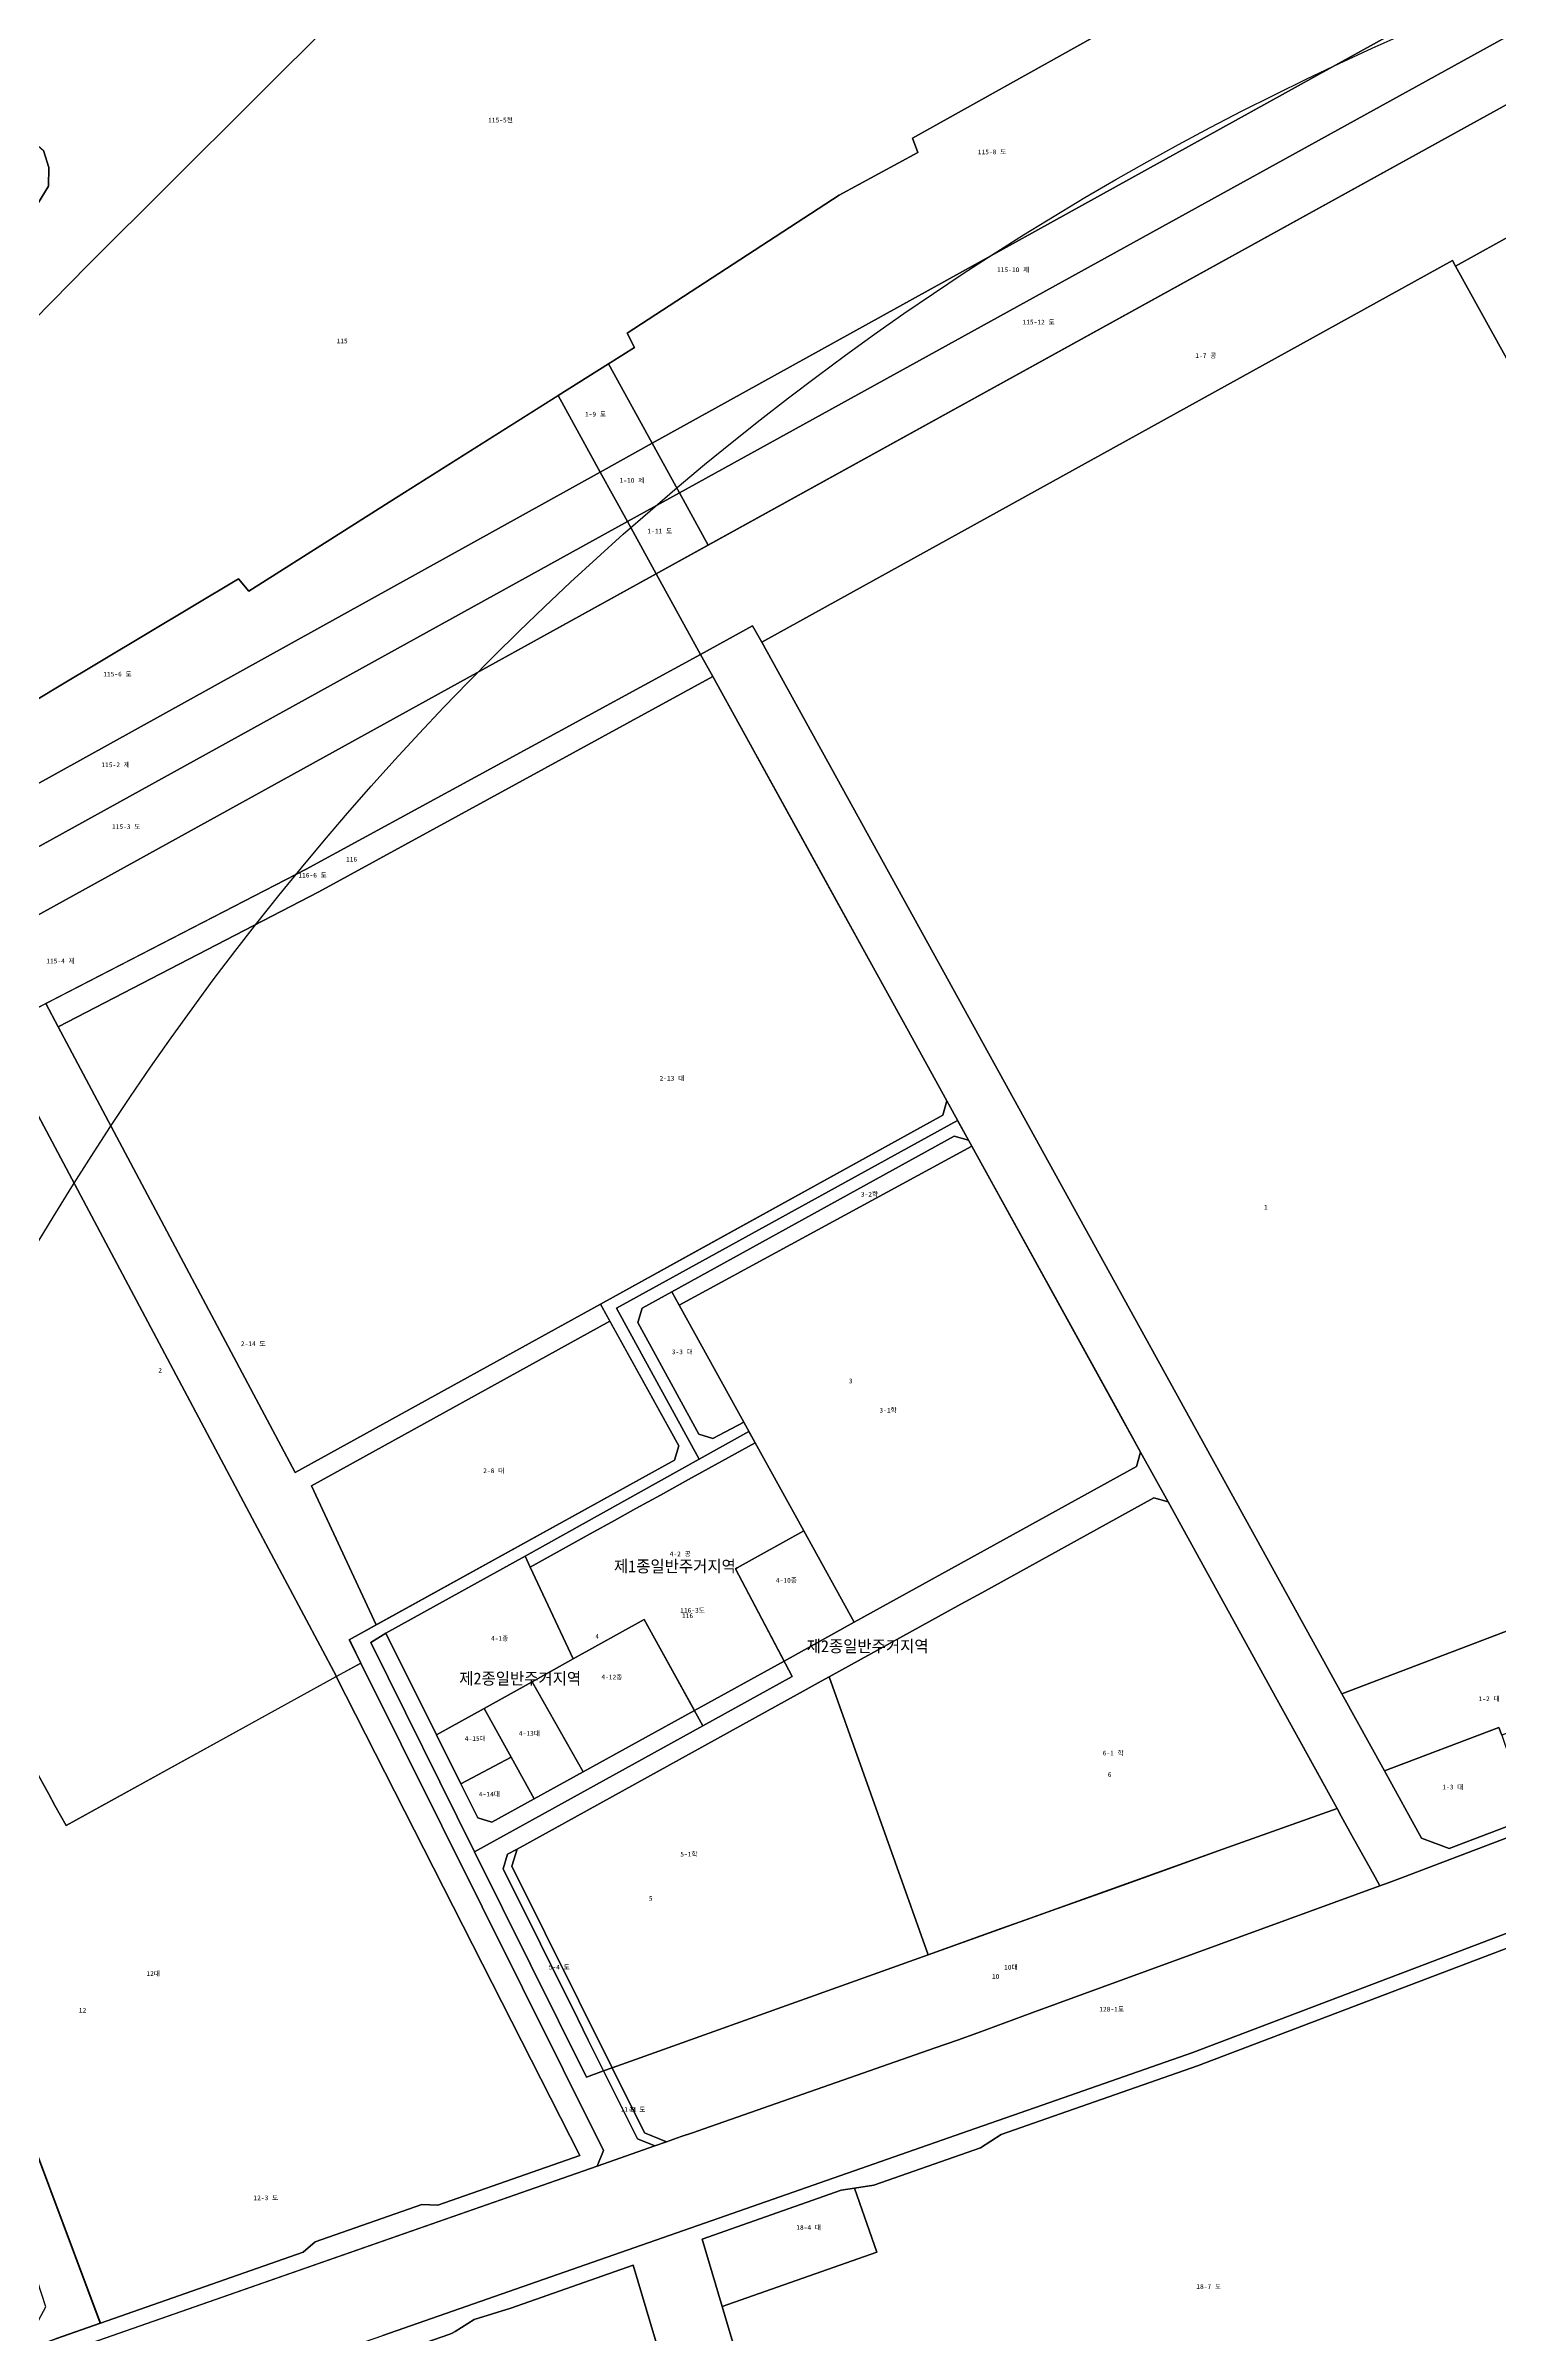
# Model space of a CAD drawing. Header units: metres. Extents: x 198218 to 208474, y 536547 to 547345.
# Drawn here: x 199367 to 199856, y 544816 to 545586 of the extents above; entities that cross this region are included whole.
import ezdxf
from ezdxf.enums import TextEntityAlignment as Align

# ---------------------------------------------------------------- set-up
doc = ezdxf.new("R2010")
doc.units = ezdxf.units.M
for name, color, linetype in [('CENTER_RADIUS', 1, 'Continuous'), ('PARCEL_BONBUN', 7, 'Continuous'), ('PARCEL_BUBUN', 8, 'Continuous'), ('PARCEL_LABEL', 3, 'Continuous'), ('ZONING', 5, 'Continuous'), ('ZONING_LABEL', 6, 'Continuous')]:
    doc.layers.add(name, color=color, linetype=linetype)

msp = doc.modelspace()

# ---------------------------------------------------------------- linework, layer by layer
at = {"layer": 'CENTER_RADIUS'}
msp.add_circle((200224.7, 544673.01), 1000, dxfattribs=at)
at = {"layer": 'PARCEL_BONBUN'}
for points in [[(199881, 545578.22), (199589.84, 545417.59), (199580.2, 545435.12), (199570.99, 545451.83), (199556.3, 545478.51), (199539.4, 545467.85), (199553.54, 545442.16), (199562.72, 545425.47), (199572.36, 545407.95), (199587.28, 545380.83), (199454.65, 545308.61), (199320.08, 545239.21)], [(199867.29, 544986.21), (199823.34, 544969.53), (199818.86, 544967.83), (199815.76, 544966.65), (199814.16, 544969.56), (199806.39, 544983.64), (199802.79, 544990.16), (199801.39, 544992.7), (199781.22, 545029.26), (199776.94, 545037.01), (199744.51, 545095.8), (199735.29, 545112.51), (199677.39, 545217.45), (199670.11, 545230.65), (199656.62, 545255.09), (199634.36, 545295.45), (199591.37, 545373.36), (199587.28, 545380.83), (199572.36, 545407.94), (199562.72, 545425.47), (199553.54, 545442.16), (199539.4, 545467.85), (199556.29, 545478.51), (199570.98, 545451.83), (199580.19, 545435.12), (199589.84, 545417.59), (199881, 545578.22)], [(199349.25, 545254.26), (199367.03, 545263.42), (199371.21, 545255.57), (199458.86, 545300.94), (199591.37, 545373.36), (199620.62, 545320.35), (199640.03, 545285.16), (199656.62, 545255.09), (199670.11, 545230.65), (199668.72, 545225.84), (199585.23, 545179.78), (199571.66, 545172.29), (199553.61, 545162.34), (199556.8, 545156.55), (199579.92, 545114.65), (199578.53, 545109.84), (199478.17, 545054.47), (199469.1, 545049.47), (199473.02, 545041.6), (199464.76, 545037.04), (199373.83, 544986.95), (199370.11, 544993.69), (199367.91, 544997.68), (199363.3, 545006.05)], [(199945.03, 544642.58), (199806.35, 544573.96), (199799.68, 544570.01), (199794.32, 544589.36), (199735.49, 544758.27), (199728.15, 544755.7), (199627.27, 544720.21), (199629.01, 544715.89), (199638.09, 544719.08), (199638.09, 544719.08), (199625.75, 544714.74), (199545.3, 544686.43), (199530.32, 544681.16), (199517.45, 544676.63), (199473.25, 544805.63), (199470.98, 544812.19), (199471, 544812.19), (199480.44, 544815.49), (199567.41, 544845.88), (199595.61, 544855.73), (199677.34, 544884.29), (199702.18, 544892.97), (199752.8, 544910.66), (200062.77, 545028.34)], [(200062.77, 545028.34), (199752.8, 544910.66), (199702.18, 544892.97), (199677.34, 544884.29), (199595.61, 544855.73), (199567.41, 544845.88), (199480.44, 544815.49)], [(199373.14, 544809.77), (199552.49, 544872.44), (199571.91, 544879.23), (199575.8, 544880.59), (199580.78, 544882.33), (199584.57, 544883.66), (199588.33, 544884.97), (199666.16, 544912.16), (199673.72, 544914.8), (199680.5, 544917.28), (199698.75, 544923.94), (199815.76, 544966.65), (199818.86, 544967.83), (199823.34, 544969.53), (199867.29, 544986.21)]]:
    msp.add_lwpolyline(points, dxfattribs=at)
for points in [[(199458.86, 545300.94), (199371.21, 545255.57), (199367.03, 545263.42), (199454.65, 545308.61), (199587.28, 545380.83), (199591.37, 545373.36), (199458.86, 545300.94)], [(199586.65, 545118.53), (199591.45, 545117.1), (199601.78, 545122.66), (199605.64, 545115.66), (199583.24, 545103.3), (199573.75, 545098.06), (199565.54, 545093.53), (199558.31, 545089.54), (199550.12, 545085.02), (199529.97, 545073.9), (199528.26, 545077.53), (199481.4, 545051.68), (199498.41, 545017.49), (199506.65, 545000.94), (199512.34, 544989.5), (199517.02, 544988.04), (199531.33, 544995.93), (199547.73, 545004.98), (199585.19, 545025.65), (199615.35, 545042.29), (199638.94, 545055.31), (199733.9, 545107.7), (199735.29, 545112.51), (199744.51, 545095.8), (199739.7, 545097.19), (199681.84, 545065.27), (199674.77, 545061.37), (199630.57, 545036.99), (199627.89, 545035.51), (199620.82, 545031.61), (199525.54, 544979.04), (199522.37, 544977.29), (199520.85, 544972.41), (199545.93, 544921.97), (199549.51, 544914.78), (199554.66, 544904.45), (199566.01, 544881.63), (199571.91, 544879.23), (199552.49, 544872.44), (199554.59, 544877.63), (199473.02, 545041.6), (199472.67, 545042.3), (199469.1, 545049.47), (199578.53, 545109.84), (199579.92, 545114.65), (199553.61, 545162.34), (199668.72, 545225.84), (199670.11, 545230.65), (199677.39, 545217.45), (199672.58, 545218.84), (199577.62, 545166.45), (199567.58, 545160.91), (199566.17, 545156.09), (199586.65, 545118.53)], [(199621.99, 545086.03), (199605.64, 545115.66), (199601.78, 545122.66), (199591.45, 545117.1), (199586.65, 545118.53), (199566.17, 545156.09), (199567.58, 545160.91), (199577.62, 545166.45), (199672.58, 545218.84), (199677.39, 545217.45), (199678.48, 545215.47), (199727.27, 545127.05), (199735.29, 545112.51), (199733.9, 545107.7), (199638.94, 545055.31), (199621.99, 545086.03)], [(199498.41, 545017.49), (199481.4, 545051.68), (199528.26, 545077.53), (199529.97, 545073.9), (199550.12, 545085.02), (199558.31, 545089.54), (199565.54, 545093.53), (199573.75, 545098.06), (199583.24, 545103.3), (199605.64, 545115.66), (199621.99, 545086.03), (199638.94, 545055.31), (199615.35, 545042.29), (199585.19, 545025.65), (199547.73, 545004.98), (199531.33, 544995.93), (199517.02, 544988.04), (199512.34, 544989.5), (199506.65, 545000.94), (199498.41, 545017.49)], [(199723.44, 544964.82), (199714.57, 544961.65), (199705.76, 544958.5), (199697.04, 544955.38), (199688.4, 544952.29), (199663.8, 544943.49), (199630.57, 545036.99), (199674.77, 545061.37), (199681.84, 545065.27), (199739.7, 545097.19), (199744.51, 545095.8), (199776.94, 545037.01), (199781.22, 545029.26), (199794.11, 545005.89), (199801.39, 544992.7), (199762.97, 544978.96), (199743.45, 544971.97), (199723.44, 544964.82)], [(199320.78, 544983.64), (199323.31, 544984.98), (199327.87, 544987.4), (199349.75, 544998.91), (199363.3, 545006.05), (199367.91, 544997.68), (199370.11, 544993.69), (199373.83, 544986.95), (199464.74, 545037.04), (199473.02, 545041.6), (199554.59, 544877.63), (199552.49, 544872.44), (199373.15, 544809.77), (199357.54, 544804.32), (199356.97, 544806.39), (199358.92, 544810.04), (199367, 544825.1), (199362.83, 544838.2), (199363.13, 544851.65), (199342.93, 544905.5), (199341.52, 544929.14), (199339.17, 544939.78), (199320.78, 544983.64)], [(199522.37, 544977.29), (199525.54, 544979.04), (199620.82, 545031.61), (199627.89, 545035.51), (199630.57, 545036.99), (199663.8, 544943.49), (199574.79, 544911.65), (199557.51, 544905.47), (199554.66, 544904.45), (199549.51, 544914.78), (199545.93, 544921.97), (199520.85, 544972.41), (199522.37, 544977.29)], [(199673.72, 544914.8), (199666.16, 544912.16), (199588.33, 544884.97), (199584.58, 544883.66), (199580.78, 544882.33), (199575.8, 544880.59), (199568.39, 544883.6), (199557.51, 544905.47), (199574.79, 544911.65), (199663.8, 544943.49), (199688.4, 544952.29), (199697.04, 544955.38), (199705.76, 544958.5), (199714.57, 544961.65), (199723.44, 544964.82), (199743.45, 544971.97), (199762.97, 544978.96), (199801.39, 544992.7), (199802.79, 544990.16), (199806.39, 544983.64), (199814.16, 544969.56), (199815.76, 544966.65), (199698.75, 544923.94), (199680.5, 544917.28), (199673.72, 544914.8)], [(199557.51, 544905.47), (199568.39, 544883.6), (199575.8, 544880.59), (199571.91, 544879.23), (199566.01, 544881.63), (199554.66, 544904.45), (199557.51, 544905.47)]]:
    msp.add_lwpolyline(points, close=True, dxfattribs=at)
at = {"layer": 'PARCEL_BUBUN'}
for points in [[(199562.6, 545488.88), (199633.94, 545535.3), (199660.31, 545549.67), (199658.51, 545554.39), (199841.87, 545656.81), (199863.41, 545670.26), (199881.72, 545623.91), (199866.29, 545615.36), (199570.99, 545451.83), (199556.3, 545478.52), (199565.1, 545484.07), (199562.6, 545488.88)], [(199570.99, 545451.83), (199866.29, 545615.36), (199873.57, 545596.98), (199580.2, 545435.12), (199570.99, 545451.83)], [(199580.2, 545435.12), (199873.57, 545596.98), (199881, 545578.22), (199589.84, 545417.59), (199580.2, 545435.12)], [(199572.36, 545407.94), (199589.84, 545417.59), (199881, 545578.22), (199892.58, 545548.97), (199876.96, 545540.37), (199869.74, 545536.39), (199870.67, 545535.95), (199874.09, 545533.86), (199877.6, 545531.55), (199841.22, 545511.44), (199840.19, 545513.3), (199607.84, 545384.89), (199604.78, 545390.47), (199587.28, 545380.83), (199572.36, 545407.94)], [(199313.97, 545535.17), (199348.78, 545554.87), (199357.2, 545556.35), (199360.98, 545554.91), (199366.27, 545550.26), (199368.09, 545544.63), (199367.96, 545538.32), (199364.6, 545532.78), (199305.76, 545473.07), (199303.82, 545471.22), (199298.61, 545465.7), (199287.07, 545456.88), (199282.09, 545454.43), (199304.37, 545513), (199313.97, 545535.17)], [(199841.22, 545511.44), (199877.6, 545531.55), (199879.25, 545530.46), (199881.35, 545529), (199883.59, 545527.18), (199885.65, 545525.33), (199887.11, 545523.88), (199888.51, 545522.22), (199889.96, 545520.29), (199891.14, 545518.34), (199892.72, 545515.02), (199894.68, 545510.83), (199904.44, 545487.07), (199905.4, 545485.03), (199915.14, 545459.86), (199918.69, 545450.79), (199885, 545432.24), (199841.22, 545511.44)], [(199607.84, 545384.89), (199840.19, 545513.3), (199841.22, 545511.44), (199885, 545432.24), (199918.69, 545450.79), (199926.65, 545430.44), (199934.3, 545410.97), (199950.66, 545368.22), (200008.24, 545207.5), (200037.53, 545126.23), (200049.55, 545095.35), (200056.05, 545079.79), (200048.03, 545058.56), (200030.11, 545051.76), (200011.46, 545100.9), (199880.35, 545051.13), (199877.2, 545059.45), (199802.95, 545031.27), (199607.84, 545384.89)], [(199539.4, 545467.85), (199556.29, 545478.51), (199570.98, 545451.83), (199553.54, 545442.16), (199539.4, 545467.85)], [(199300.46, 545329.09), (199311.45, 545336.49), (199333.41, 545347.19), (199370.42, 545369.49), (199431.87, 545406.2), (199435.28, 545402.15), (199482.56, 545431.99), (199539.4, 545467.86), (199553.54, 545442.16), (199319.22, 545312.39), (199315.35, 545316.44), (199300.46, 545329.09)], [(199553.54, 545442.16), (199570.98, 545451.83), (199580.19, 545435.12), (199562.72, 545425.47), (199553.54, 545442.16)], [(199319.22, 545312.39), (199553.54, 545442.16), (199562.72, 545425.47), (199331.71, 545298.01), (199323.81, 545307.51), (199323.34, 545308.07), (199319.22, 545312.39)], [(199562.72, 545425.47), (199580.19, 545435.12), (199589.84, 545417.59), (199572.36, 545407.94), (199562.72, 545425.47)], [(199331.71, 545298.01), (199562.72, 545425.47), (199572.36, 545407.95), (199341.5, 545280.57), (199342.58, 545284.95), (199336.23, 545292.58), (199333.73, 545295.59), (199331.71, 545298.01)], [(199341.5, 545280.57), (199572.36, 545407.95), (199587.28, 545380.83), (199454.65, 545308.61), (199320.08, 545239.21), (199314.74, 545230.73), (199308.74, 545227.43), (199308.86, 545229.36), (199314.33, 545239.17), (199327.98, 545248.33), (199337.33, 545269.23), (199338.92, 545272.77), (199339.13, 545273.42), (199341.5, 545280.57)], [(199367.03, 545263.42), (199454.65, 545308.61), (199587.28, 545380.83), (199591.37, 545373.36), (199458.86, 545300.94), (199371.21, 545255.57), (199367.03, 545263.42)], [(199670.11, 545230.65), (199668.72, 545225.84), (199585.23, 545179.78), (199571.66, 545172.29), (199553.61, 545162.34), (199450.9, 545105.67), (199371.21, 545255.57), (199458.86, 545300.94), (199591.37, 545373.36), (199620.62, 545320.35), (199640.03, 545285.16), (199656.62, 545255.09), (199670.11, 545230.65)], [(199349.25, 545254.26), (199367.03, 545263.42), (199371.2, 545255.6), (199371.21, 545255.57), (199371.21, 545255.57), (199450.9, 545105.67), (199553.61, 545162.34), (199556.8, 545156.55), (199456.37, 545101.16), (199478.17, 545054.47), (199469.1, 545049.47), (199469.59, 545048.49), (199473.02, 545041.6), (199464.76, 545037.04), (199437.31, 545088.65), (199349.25, 545254.26)], [(199677.39, 545217.45), (199672.58, 545218.84), (199577.62, 545166.45), (199567.58, 545160.91), (199566.17, 545156.09), (199586.65, 545118.53), (199591.45, 545117.1), (199601.78, 545122.66), (199605.64, 545115.66), (199583.24, 545103.3), (199573.75, 545098.06), (199565.54, 545093.53), (199558.31, 545089.54), (199550.12, 545085.02), (199529.97, 545073.9), (199528.26, 545077.53), (199481.4, 545051.68), (199498.41, 545017.49), (199506.65, 545000.94), (199512.34, 544989.5), (199517.02, 544988.04), (199531.33, 544995.93), (199547.73, 545004.98), (199585.19, 545025.65), (199615.35, 545042.29), (199638.94, 545055.31), (199733.9, 545107.7), (199735.29, 545112.51), (199744.51, 545095.8), (199739.7, 545097.19), (199681.84, 545065.27), (199674.77, 545061.37), (199630.57, 545036.99), (199627.89, 545035.51), (199620.82, 545031.61), (199525.54, 544979.04), (199522.37, 544977.29), (199520.85, 544972.41), (199545.93, 544921.97), (199549.51, 544914.78), (199554.66, 544904.45), (199566.01, 544881.63), (199571.91, 544879.23), (199552.49, 544872.44), (199554.59, 544877.63), (199473.02, 545041.6), (199472.67, 545042.3), (199469.1, 545049.47), (199578.53, 545109.84), (199579.92, 545114.65), (199553.61, 545162.34), (199668.72, 545225.84), (199670.11, 545230.65), (199677.39, 545217.45)], [(199678.48, 545215.47), (199580.06, 545162.02), (199577.62, 545166.45), (199672.58, 545218.84), (199677.39, 545217.45), (199678.48, 545215.47)], [(199580.06, 545162.02), (199678.48, 545215.47), (199727.27, 545127.05), (199735.29, 545112.51), (199733.9, 545107.7), (199638.94, 545055.31), (199621.99, 545086.03), (199605.64, 545115.66), (199601.78, 545122.66), (199580.06, 545162.02)], [(199577.62, 545166.45), (199580.06, 545162.02), (199601.78, 545122.66), (199591.45, 545117.1), (199586.65, 545118.53), (199566.17, 545156.09), (199567.58, 545160.91), (199577.62, 545166.45)], [(199456.37, 545101.16), (199556.8, 545156.55), (199579.92, 545114.65), (199578.53, 545109.84), (199478.17, 545054.47), (199456.37, 545101.16)], [(199605.64, 545115.66), (199621.99, 545086.03), (199599.61, 545073.62), (199599, 545073.28), (199615.35, 545042.29), (199585.19, 545025.65), (199568.27, 545056.23), (199544.46, 545043.02), (199529.97, 545073.9), (199550.12, 545085.02), (199558.31, 545089.54), (199565.54, 545093.53), (199573.75, 545098.06), (199583.24, 545103.3), (199605.64, 545115.66)], [(199744.51, 545095.8), (199776.94, 545037.01), (199781.22, 545029.26), (199794.11, 545005.89), (199801.39, 544992.7), (199762.97, 544978.96), (199743.45, 544971.97), (199723.44, 544964.82), (199714.57, 544961.65), (199705.76, 544958.5), (199697.04, 544955.38), (199688.4, 544952.29), (199663.8, 544943.49), (199630.57, 545036.99), (199674.77, 545061.37), (199681.84, 545065.27), (199739.7, 545097.19), (199744.51, 545095.8)], [(199621.99, 545086.03), (199638.94, 545055.31), (199615.35, 545042.29), (199599, 545073.28), (199599.61, 545073.62), (199621.99, 545086.03)], [(199529.97, 545073.9), (199544.46, 545043.02), (199530.57, 545035.32), (199514.44, 545026.37), (199498.41, 545017.49), (199481.4, 545051.68), (199528.26, 545077.53), (199529.97, 545073.9)], [(199802.95, 545031.27), (199877.2, 545059.45), (199880.35, 545051.13), (199887.78, 545031.56), (199871.68, 545025.45), (199872.49, 545023.28), (199856.74, 545017.3), (199855.83, 545019.96), (199817.27, 545005.32), (199802.95, 545031.27)], [(199568.27, 545056.23), (199585.19, 545025.65), (199547.73, 545004.98), (199530.57, 545035.32), (199544.46, 545043.02), (199568.27, 545056.23)], [(199323.31, 544984.98), (199327.87, 544987.4), (199349.75, 544998.91), (199363.3, 545006.05), (199367.91, 544997.68), (199370.11, 544993.69), (199373.83, 544986.95), (199464.74, 545037.04), (199546.66, 544875.95), (199498.85, 544859.24), (199493.49, 544859.48), (199457.68, 544846.96), (199453.62, 544843.43), (199385.37, 544819.57), (199350.52, 544912.44), (199323.31, 544984.98)], [(199358.92, 544810.04), (199370.4, 544814.33), (199385.37, 544819.57), (199453.62, 544843.43), (199457.68, 544846.96), (199493.49, 544859.48), (199498.85, 544859.24), (199546.66, 544875.95), (199464.74, 545037.04), (199473.02, 545041.6), (199554.59, 544877.63), (199552.49, 544872.44), (199373.15, 544809.77), (199357.54, 544804.32), (199356.97, 544806.39), (199358.92, 544810.04)], [(199530.57, 545035.32), (199547.73, 545004.98), (199531.33, 544995.93), (199523.57, 545009.92), (199514.44, 545026.37), (199530.57, 545035.32)], [(199525.54, 544979.04), (199620.82, 545031.61), (199627.89, 545035.51), (199630.57, 545036.99), (199663.8, 544943.49), (199574.79, 544911.65), (199557.51, 544905.47), (199523.75, 544973.31), (199525.54, 544979.04)], [(199514.44, 545026.37), (199523.57, 545009.92), (199506.65, 545000.94), (199498.41, 545017.49), (199514.44, 545026.37)], [(199817.27, 545005.32), (199855.83, 545019.96), (199856.74, 545017.3), (199866.16, 544989.53), (199839.13, 544979.27), (199829.74, 544982.72), (199817.27, 545005.32)], [(199506.65, 545000.94), (199523.57, 545009.92), (199531.33, 544995.93), (199517.02, 544988.04), (199512.34, 544989.5), (199506.65, 545000.94)], [(199801.39, 544992.7), (199802.79, 544990.16), (199806.39, 544983.64), (199814.16, 544969.56), (199815.76, 544966.65), (199698.75, 544923.94), (199680.5, 544917.28), (199673.72, 544914.8), (199666.16, 544912.16), (199588.33, 544884.97), (199584.58, 544883.66), (199580.78, 544882.33), (199575.8, 544880.59), (199568.39, 544883.6), (199557.51, 544905.47), (199574.79, 544911.65), (199663.8, 544943.49), (199688.4, 544952.29), (199697.04, 544955.38), (199705.76, 544958.5), (199714.57, 544961.65), (199723.44, 544964.82), (199743.45, 544971.97), (199762.97, 544978.96), (199801.39, 544992.7)], [(199358.92, 544810.04), (199367, 544825.1), (199362.83, 544838.2), (199363.13, 544851.65), (199342.93, 544905.5), (199341.52, 544929.14), (199339.17, 544939.78), (199320.78, 544983.64), (199323.31, 544984.98), (199350.52, 544912.44), (199385.37, 544819.57), (199370.4, 544814.33), (199358.92, 544810.04)], [(199557.51, 544905.47), (199554.66, 544904.45), (199549.51, 544914.78), (199545.93, 544921.97), (199520.85, 544972.41), (199522.37, 544977.29), (199525.54, 544979.04), (199523.75, 544973.31), (199557.51, 544905.47)], [(199557.51, 544905.47), (199568.39, 544883.6), (199575.8, 544880.59), (199571.91, 544879.23), (199566.01, 544881.63), (199554.66, 544904.45), (199557.51, 544905.47)], [(199639.05, 544865), (199646.58, 544843.43), (199594.55, 544825.18), (199587.83, 544847.9), (199634.57, 544864.28), (199639.05, 544865)]]:
    msp.add_lwpolyline(points, close=True, dxfattribs=at)
for points in [[(199841.87, 545656.81), (199658.51, 545554.39), (199660.31, 545549.67), (199633.94, 545535.3), (199562.6, 545488.88), (199565.1, 545484.07), (199482.56, 545431.99), (199435.28, 545402.15), (199431.87, 545406.2), (199370.42, 545369.49), (199333.41, 545347.19), (199311.45, 545336.49), (199300.46, 545329.09), (199291.74, 545336.49), (199283.39, 545343.58), (199275.52, 545367.23), (199275.72, 545398.64), (199284.43, 545410.88), (199296.6, 545425.45), (199301.99, 545431.24), (199381.28, 545511.81), (199464.77, 545595.04)], [(199464.77, 545595.04), (199381.28, 545511.81), (199301.99, 545431.24)], [(199364.6, 545532.78), (199367.96, 545538.32), (199368.09, 545544.63), (199366.27, 545550.26)], [(199867.29, 544986.21), (199823.34, 544969.53), (199818.86, 544967.83), (199815.76, 544966.65), (199814.16, 544969.56), (199806.39, 544983.64), (199802.79, 544990.16), (199801.39, 544992.7), (199781.22, 545029.26), (199776.94, 545037.01), (199744.51, 545095.8), (199735.29, 545112.51), (199677.39, 545217.45), (199670.11, 545230.65), (199656.62, 545255.09), (199634.36, 545295.45), (199591.37, 545373.36), (199587.28, 545380.83), (199587.28, 545380.83), (199604.78, 545390.47), (199607.84, 545384.89), (199802.95, 545031.27), (199817.27, 545005.32), (199829.74, 544982.72), (199839.13, 544979.27), (199866.16, 544989.53)], [(199349.25, 545254.26), (199437.31, 545088.65), (199464.76, 545037.04), (199373.83, 544986.95), (199370.11, 544993.69), (199367.91, 544997.68), (199363.3, 545006.05)], [(199480.44, 544815.49), (199567.41, 544845.88), (199595.61, 544855.73), (199677.34, 544884.29), (199702.18, 544892.97), (199752.8, 544910.66), (200062.77, 545028.34)], [(200062.77, 545028.34), (199752.8, 544910.66), (199702.18, 544892.97), (199677.34, 544884.29), (199595.61, 544855.73), (199567.41, 544845.88), (199480.44, 544815.49)], [(199373.14, 544809.77), (199552.49, 544872.44), (199571.91, 544879.23), (199575.8, 544880.59), (199580.78, 544882.33), (199584.58, 544883.66), (199588.33, 544884.97), (199666.16, 544912.16), (199673.72, 544914.8), (199680.5, 544917.28), (199698.75, 544923.94), (199815.76, 544966.65), (199818.86, 544967.83), (199823.34, 544969.53), (199867.29, 544986.21)], [(199911.03, 544965.62), (199754.44, 544906.17), (199703.76, 544888.46), (199688.39, 544883.09), (199681.43, 544878.54), (199663.48, 544872.3), (199645.55, 544866), (199639.05, 544865), (199634.57, 544864.28), (199587.83, 544847.9), (199594.55, 544825.18), (199621.78, 544733.31)], [(199885.36, 544806.01), (199778, 544768.25), (199791.65, 544729.12), (199757.74, 544716.41), (199800.91, 544592.54), (199802.81, 544586.79), (199806.35, 544573.96), (199799.68, 544570.01), (199794.32, 544589.36), (199735.49, 544758.27), (199728.15, 544755.7), (199627.27, 544720.21), (199621.78, 544733.31), (199594.55, 544825.18), (199594.55, 544825.18), (199646.58, 544843.43), (199639.05, 544865), (199645.55, 544866), (199663.48, 544872.3), (199681.43, 544878.54), (199688.39, 544883.09), (199703.76, 544888.46), (199754.44, 544906.17), (199911.03, 544965.62)], [(199473.25, 544805.63), (199502.91, 544815.88), (199503.68, 544816.21), (199504.76, 544816.83), (199511.11, 544820.82), (199523.49, 544824.67), (199564.61, 544839.11), (199581.21, 544783.39)], [(199581.21, 544783.39), (199564.61, 544839.11), (199523.49, 544824.67), (199511.11, 544820.82), (199504.76, 544816.83), (199503.68, 544816.21), (199502.91, 544815.88), (199473.25, 544805.63)]]:
    msp.add_lwpolyline(points, dxfattribs=at)
at = {"layer": 'ZONING'}
for points in [[(199881, 545578.22), (199341.5, 545280.57), (199339.13, 545273.42), (199338.92, 545272.77), (199337.33, 545269.23), (199300.68, 545250.44), (199282.32, 545240.9), (199260.65, 545229.63), (199176.64, 545188.55), (199143.05, 545173.23), (199078.8, 545146.31), (199067.26, 545141.75), (198982.21, 545105.84)], [(199341.5, 545280.57), (199593.55, 545419.64), (199847.35, 545559.66), (199881, 545578.22)], [(199370.63, 544814.41), (199385.36, 544819.56), (199348.21, 544918.61)], [(199348.21, 544918.61), (199385.36, 544819.56), (199370.63, 544814.41)]]:
    msp.add_lwpolyline(points, dxfattribs=at)
for points in [[(199673.74, 545224.06), (199558.97, 545160.91), (199586.79, 545110.2), (199528.26, 545077.53), (199481.4, 545051.68), (199476.34, 545048.56), (199511.27, 544978.15), (199548.86, 544902.38), (199554.66, 544904.45), (199557.51, 544905.47), (199574.79, 544911.65), (199663.8, 544943.49), (199762.97, 544978.96), (199801.39, 544992.7), (199794.11, 545005.89), (199781.22, 545029.26), (199776.94, 545037.01), (199744.51, 545095.8), (199735.29, 545112.51), (199678.48, 545215.47), (199677.39, 545217.45), (199673.74, 545224.06)], [(199511.27, 544978.15), (199588.06, 545020.46), (199618.13, 545037.03), (199599, 545073.28), (199599.61, 545073.62), (199621.99, 545086.03), (199605.64, 545115.66), (199603.51, 545119.53), (199586.79, 545110.2), (199558.97, 545160.91), (199673.74, 545224.06), (199677.39, 545217.45), (199678.48, 545215.47), (199735.29, 545112.51), (199744.51, 545095.8), (199776.94, 545037.01), (199781.22, 545029.26), (199794.11, 545005.89), (199801.39, 544992.7), (199762.97, 544978.96), (199663.8, 544943.49), (199574.79, 544911.65), (199557.51, 544905.47), (199554.66, 544904.45), (199548.86, 544902.38), (199511.27, 544978.15)], [(199528.26, 545077.53), (199586.79, 545110.2), (199603.51, 545119.53), (199605.64, 545115.66), (199621.99, 545086.03), (199599.61, 545073.62), (199599, 545073.28), (199618.13, 545037.03), (199588.06, 545020.46), (199568.27, 545056.23), (199544.46, 545043.02), (199529.97, 545073.9), (199528.26, 545077.53)], [(199511.27, 544978.15), (199476.34, 545048.56), (199481.4, 545051.68), (199528.26, 545077.53), (199529.97, 545073.9), (199544.46, 545043.02), (199568.27, 545056.23), (199588.06, 545020.46), (199511.27, 544978.15)]]:
    msp.add_lwpolyline(points, close=True, dxfattribs=at)

# ---------------------------------------------------------------- texts
at = {"layer": 'PARCEL_LABEL'}
for s, p in [('115-5천', (199519.97, 545560.53)), ('115-8 도', (199685.3, 545549.82)), ('115-10 제', (199692.41, 545510.22)), ('115-12 도', (199700.96, 545492.6)), ('115', (199466.68, 545486.26)), ('1-7 공', (199757.23, 545481.32)), ('1-9 도', (199551.92, 545461.64)), ('1-10 제', (199564.19, 545439.35)), ('1-11 도', (199573.56, 545422.32)), ('115-6 도', (199391.12, 545374.21)), ('115-2 제', (199390.51, 545343.72)), ('115-3 도', (199394.07, 545322.89)), ('116', (199469.89, 545311.95)), ('116-6 도', (199456.77, 545306.59)), ('115-4 제', (199371.96, 545277.73)), ('2-13 대', (199577.62, 545238.28)), ('3-2학', (199644.1, 545199.28)), ('1', (199777.42, 545194.85)), ('2-14 도', (199436.8, 545149.01)), ('3-3 대', (199581.12, 545146.27)), ('2', (199405.47, 545140.11)), ('3', (199637.79, 545136.49)), ('3-1학', (199650.34, 545126.64)), ('2-8 대', (199517.69, 545106.3)), ('4-2 공', (199580.41, 545078.32)), ('4-10종', (199616.15, 545069.43)), ('116-3도', (199584.57, 545059.36)), ('116', (199582.89, 545057.53)), ('4-1종', (199519.69, 545049.9)), ('4', (199552.48, 545050.59)), ('4-12종', (199557.42, 545036.91)), ('1-2 대', (199852.52, 545029.6)), ('4-13대', (199529.7, 545017.98)), ('4-15대', (199511.5, 545016.22)), ('6-1 학', (199726.06, 545011.35)), ('6', (199724.88, 545004.08)), ('4-14대', (199516.26, 544997.54)), ('1-3 대', (199840.31, 544999.92)), ('5-1학', (199583.36, 544977.35)), ('5', (199570.51, 544962.46)), ('12대', (199403.15, 544937.17)), ('5-4 도', (199539.74, 544939.35)), ('10', (199686.52, 544936.2)), ('10대', (199691.63, 544939.32)), ('12', (199379.38, 544924.85)), ('128-1도', (199725.53, 544925.22)), ('11-3 도', (199564.54, 544891.49)), ('11', (199564.54, 544891.49)), ('12-3 도', (199441.03, 544861.76)), ('18-4 대', (199623.61, 544851.8)), ('18-7 도', (199758.18, 544831.92))]:
    msp.add_text(s, height=1.6, dxfattribs=at).set_placement(p, align=Align.MIDDLE_CENTER)
at = {"layer": 'ZONING_LABEL'}
for s, p in [('제1종일반주거지역', (199578.61, 545074.16)), ('제2종일반주거지역', (199643.46, 545047.29)), ('제2종일반주거지역', (199526.59, 545036.41))]:
    msp.add_text(s, height=4, dxfattribs=at).set_placement(p, align=Align.MIDDLE_CENTER)

doc.saveas('drawing.dxf')
